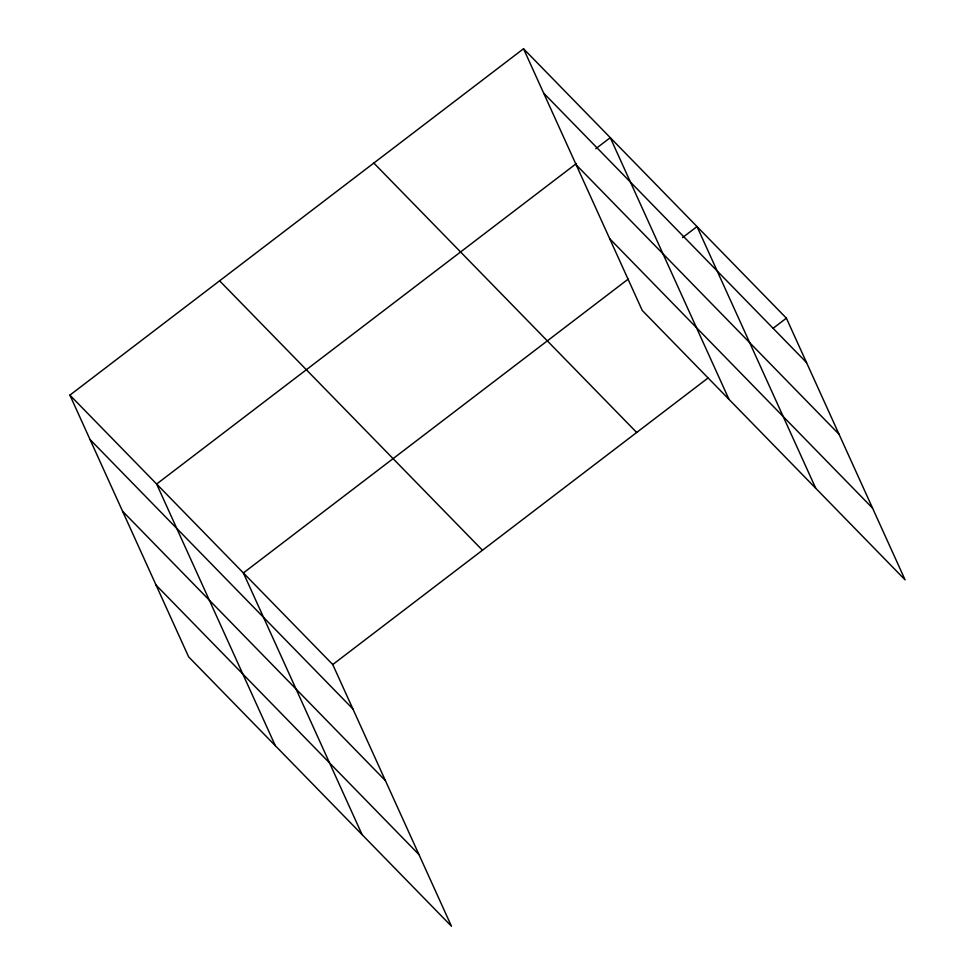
<?xml version="1.0" encoding="UTF-8"?>
<svg xmlns="http://www.w3.org/2000/svg" width="975" height="975" viewBox="0 0 975 975"><rect width="100%" height="100%" fill="white"/><g stroke="black" fill="none" stroke-linecap="round" stroke-linejoin="round"><path stroke-width="1.46" d="M69.895 395.131L332.755 664.548L451.474 926.25L188.614 656.833L69.895 395.131L523.526 48.75L786.386 318.167L905.105 579.869L642.245 310.452L523.526 48.75M576.469 163.471L156.634 484.039L275.352 745.741M595.786 148.712L610.277 137.658L728.995 399.36M628.205 279.106L243.384 572.947L362.091 834.649M682.537 237.62L697.015 226.566L815.734 488.268M332.755 664.548L707.923 378.081M773.114 328.307L786.386 318.167M543.672 93.149L806.532 362.566M576.201 164.86L839.061 434.277M609.716 238.741L872.576 508.158M373.827 163.057L636.687 432.473M219.594 280.824L482.454 550.241M90.041 439.53L352.889 708.947M122.57 511.241L385.43 780.658M156.085 585.134L418.933 854.539"/></g></svg>
